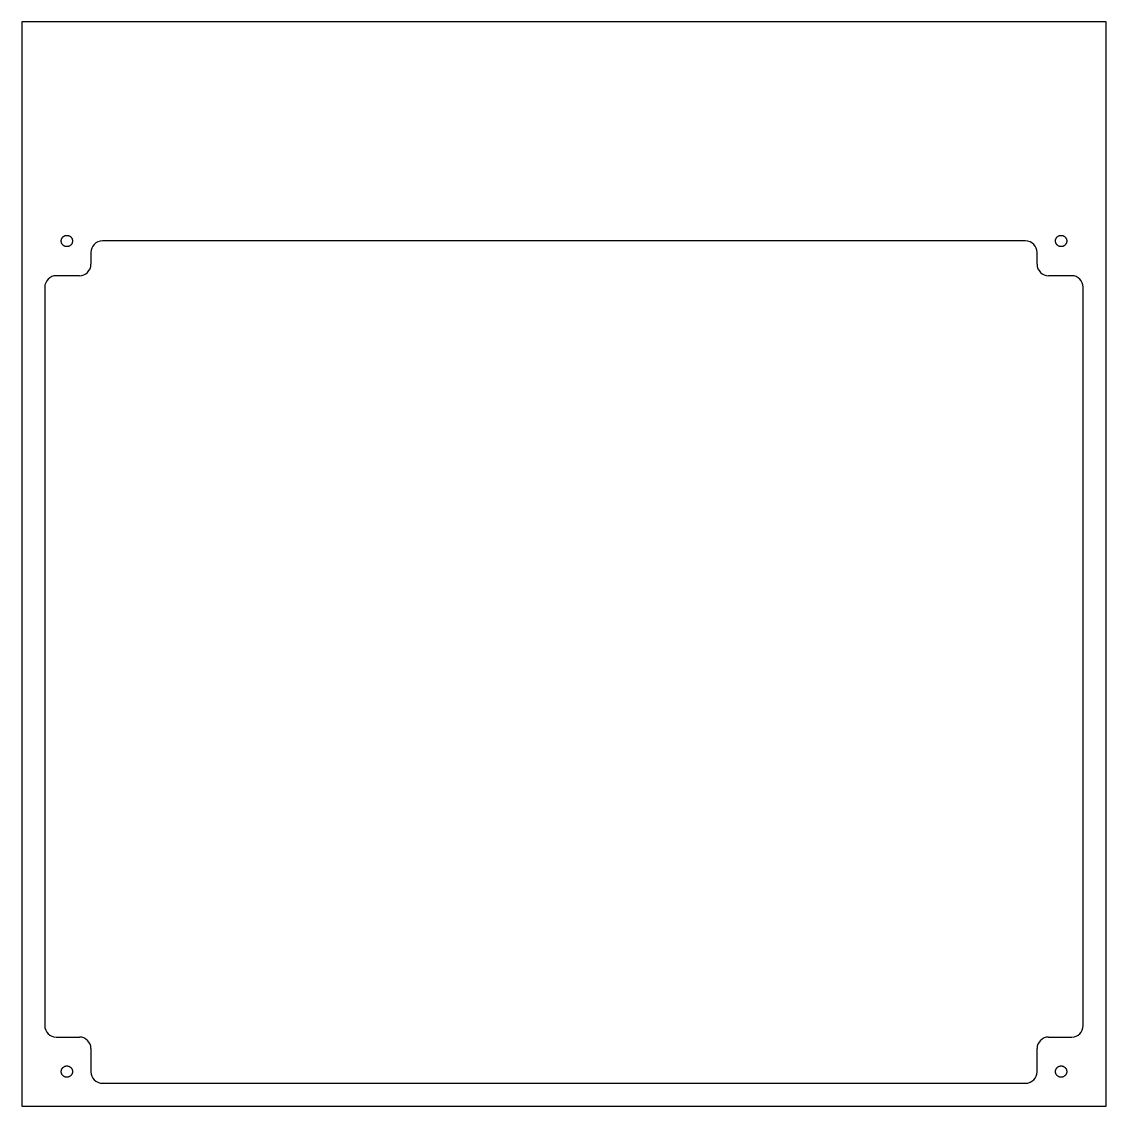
# Model space of a CAD drawing. Header units: inches. Extents: x 0 to 23.5, y 0 to 23.5.
import ezdxf

# ---------------------------------------------------------------- set-up
doc = ezdxf.new("R2010")
doc.units = ezdxf.units.IN
doc.header["$MEASUREMENT"] = 0
doc.layers.add('Default', color=18, linetype='Continuous', true_color=0x000000)

msp = doc.modelspace()

# ---------------------------------------------------------------- linework, layer by layer
at = {"layer": 'Default'}
msp.add_lwpolyline([(0, 0), (23.505, 0), (23.505, 23.505), (0, 23.505)], close=True, dxfattribs=at)
for points in [[(11.753, 18.753), (1.75, 18.753)], [(21.755, 18.753), (11.753, 18.753)], [(1.5, 18.503), (1.5, 18.25)], [(22.005, 18.25), (22.005, 18.503)], [(1.25, 18), (0.75, 18)], [(22.755, 18), (22.255, 18)], [(0.5, 17.75), (0.5, 1.75)], [(23.005, 1.75), (23.005, 17.75)], [(0.75, 1.5), (1.25, 1.5)], [(22.255, 1.5), (22.755, 1.5)], [(1.5, 1.25), (1.5, 0.75)], [(22.005, 0.75), (22.005, 1.25)], [(1.75, 0.5), (11.753, 0.5)], [(11.753, 0.5), (21.755, 0.5)]]:
    msp.add_lwpolyline(points, dxfattribs=at)
for centre, start, end in [((1.75, 18.503), 90, 180), ((21.755, 18.503), 0, 90), ((1.25, 18.25), 270, 0), ((22.255, 18.25), 180, 270), ((0.75, 17.75), 90, 180), ((22.755, 17.75), 360, 90), ((0.75, 1.75), 180, 270), ((22.755, 1.75), 270, 360), ((1.25, 1.25), 0, 90), ((22.255, 1.25), 90, 180), ((1.75, 0.75), 180, 270), ((21.755, 0.75), 270, 0)]:
    msp.add_arc(centre, 0.25, start, end, dxfattribs=at)
for points in [[(1.102, 18.753), (1.102, 18.875), (0.979, 18.875), (0.857, 18.875), (0.857, 18.753), (0.857, 18.63), (0.979, 18.63), (1.102, 18.63), (1.102, 18.753)], [(22.648, 18.753), (22.648, 18.875), (22.526, 18.875), (22.404, 18.875), (22.404, 18.753), (22.404, 18.63), (22.526, 18.63), (22.648, 18.63), (22.648, 18.753)], [(1.102, 0.753), (1.102, 0.875), (0.979, 0.875), (0.857, 0.875), (0.857, 0.753), (0.857, 0.63), (0.979, 0.63), (1.102, 0.63), (1.102, 0.753)], [(22.648, 0.753), (22.648, 0.875), (22.526, 0.875), (22.404, 0.875), (22.404, 0.753), (22.404, 0.63), (22.526, 0.63), (22.648, 0.63), (22.648, 0.753)]]:
    msp.add_rational_spline(points, [1, 0.707106781187, 1, 0.707106781187, 1, 0.707106781187, 1, 0.707106781187, 1], degree=2, knots=[0, 0, 0, 0.1963495, 0.1963495, 0.3926991, 0.3926991, 0.5890486, 0.5890486, 0.7853982, 0.7853982, 0.7853982], dxfattribs=at)

doc.saveas('drawing.dxf')
